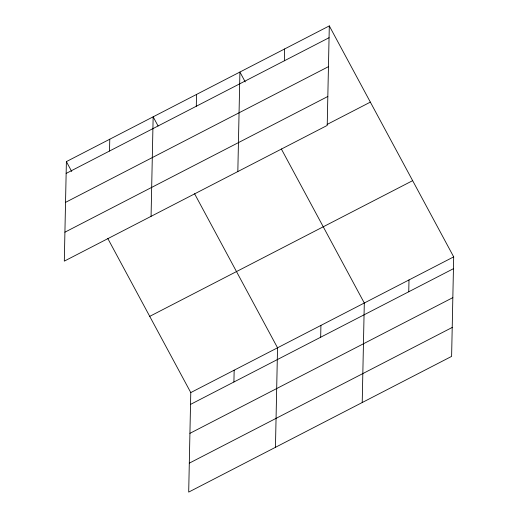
<?xml version="1.0" encoding="UTF-8"?>
<svg xmlns="http://www.w3.org/2000/svg" width="518" height="518" viewBox="0 0 518 518"><rect width="100%" height="100%" fill="white"/><g stroke="black" fill="none" stroke-linecap="round" stroke-linejoin="round"><path stroke-width="0.78" d="M66.388 161.61L64.31 261.124L327.221 125.421L329.306 25.9L66.388 161.61L71.711 171.49M109.525 151.036L109.771 139.219M151.068 216.343L153.153 116.822L158.094 125.997M196.29 106.248L196.536 94.431M107.815 238.533L190.779 392.579L188.694 492.1L451.612 356.39L453.69 256.876L329.306 25.9M237.833 171.562L239.912 72.041L245.234 81.922M233.909 382.006L234.162 370.189M275.453 447.319L277.538 347.798L194.58 193.745M284.363 60.787L284.609 48.97M320.674 337.224L320.92 325.408M362.218 402.531L364.303 303.017L281.339 148.964M408.747 291.764L409 279.947M66.142 173.426L329.059 37.717M65.54 202.37L328.451 66.66M64.912 232.187L327.829 96.477M327.078 124.462L370.351 102.124M149.728 316.362L412.645 180.653M190.779 392.579L453.69 256.876M190.533 404.396L453.444 268.693M189.925 433.339L452.842 297.63M189.303 463.157L452.214 327.447"/></g></svg>
